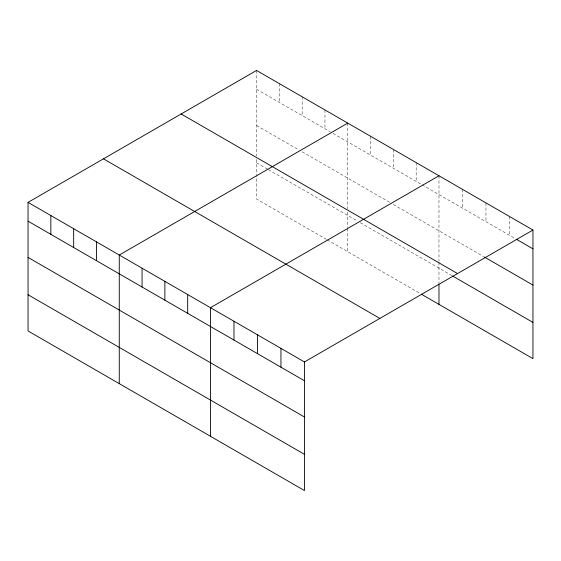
<?xml version="1.0" encoding="UTF-8"?>
<svg xmlns="http://www.w3.org/2000/svg" width="561" height="561" viewBox="0 0 561 561"><rect width="100%" height="100%" fill="white"/><g stroke="black" fill="none" stroke-linecap="round" stroke-linejoin="round"><path stroke-width="0.42" stroke-dasharray="2.81 2.1" d="M256.545 89.255L330.106 131.723M333.052 133.42L421.318 184.387M422.054 184.807L515.517 238.769M256.545 125.489L298.473 149.696M302.155 151.814L389.692 202.353M393.366 204.477L483.687 256.622M256.545 162.816L267.583 169.191M268.319 169.611L357.322 220.999M360.267 222.696L451.857 275.577M326.432 239.393L256.545 199.05L256.545 175.754M327.161 239.82L420.582 293.754M509.458 216.462L509.458 235.269M485.959 202.9L485.959 221.707M462.467 189.338L462.467 208.138M438.975 175.768L438.975 261.349M438.975 262.197L438.975 283.67M416.171 162.606L416.171 181.413M393.366 149.443L393.366 168.244M370.562 136.274L370.562 155.081M347.764 123.111L347.764 208.692M347.764 212.086L347.764 227.556M347.764 228.418L347.764 251.714M324.959 109.942L324.959 128.75M302.155 96.78L302.155 115.587M279.35 83.617L279.35 102.418M256.545 70.448L256.545 156.028M256.545 159.422L256.545 174.892"/><path stroke-width="0.84" d="M28.05 202.374L304.455 361.95L304.455 490.552L28.05 330.969L28.05 202.374L256.545 70.448L532.95 230.031L532.95 358.626L421.318 294.181M347.764 123.111L119.262 255.031L119.262 383.633M438.975 175.768L210.473 307.694L210.473 436.297M304.455 361.95L532.95 230.031M516.274 239.203L532.95 248.832M484.445 257.064L532.95 285.065M181.147 113.981L457.545 273.565M452.615 276.019L532.95 322.4M103.455 158.833L379.853 318.417M28.05 221.174L304.455 380.758M28.05 257.408L304.455 416.984M28.05 294.742L304.455 454.319M438.975 284.532L438.975 304.371M280.956 348.388L280.956 367.189M257.464 334.819L257.464 353.626M233.972 321.257L233.972 340.064M187.676 294.525L187.676 313.333M164.871 281.363L164.871 300.17M142.066 268.2L142.066 287.001M96.457 241.868L96.457 260.669M73.659 228.699L73.659 247.506M50.855 215.536L50.855 234.344"/></g></svg>
